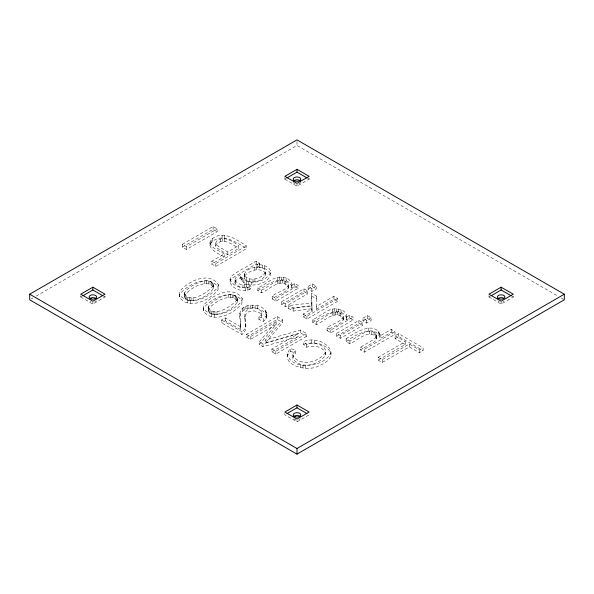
<?xml version="1.0" encoding="UTF-8"?>
<svg xmlns="http://www.w3.org/2000/svg" width="594" height="594" viewBox="0 0 594 594"><rect width="100%" height="100%" fill="white"/><g stroke="black" fill="none" stroke-linecap="round" stroke-linejoin="round"><path stroke-width="0.45" stroke-dasharray="2.97 2.23" d="M292.901 358.286L293.362 355.724L295.545 353.051L295.545 350.245L290.444 348.492C277.146 365.02 308.004 372.69 318.807 365.837C346.309 355.115 321.644 333.932 303.534 341.543L303.534 344.349L306.593 347.208C313.075 345.055 321.97 346.079 325.46 352.65L325.497 354.967C319.416 365.369 299.74 369.899 292.901 358.286L292.916 354.21L295.545 350.245M292.916 354.21L292.901 355.479C299.74 367.092 319.416 362.57 325.497 352.16L325.46 349.844C321.97 343.273 313.075 342.248 306.593 344.401L303.534 341.543M316.379 309.229L316.379 306.422L333.91 296.302L337.682 298.485L337.682 301.292L333.91 299.109L316.379 309.229L316.505 296.035L311.62 293.213L311.872 305.71L288.484 308.383L288.484 305.576L311.872 302.903L311.62 293.213M240.303 329.418C241.981 322.646 236.843 314.003 242.337 308.301C245.864 305.398 250.698 304.752 255.116 305.301C263.394 304.915 272.052 315.852 263.187 321.443L258.902 319.431L261.063 317.693L261.776 315.86L261.776 313.053L261.1 311.241C256.385 305.828 243.882 307.321 244.906 316.082C245.166 322.074 248.255 330.598 241.921 334.541L221.599 322.809L221.599 320.003L225.23 317.909L240.303 326.611L240.303 329.418L225.23 320.715L221.599 322.809M245.782 323.715C246.065 326.871 244.795 330.153 241.921 331.734L241.921 334.541M240.488 287.199L235.989 284.6L235.053 283.152L235.053 280.346L235.113 278.928L236.063 277.539L240.629 274.584C239.026 291.751 274.228 285.818 270.315 270.485C267.849 265.733 261.887 264.434 256.95 264.753L256.95 267.56C261.887 267.241 267.849 268.54 270.315 273.292L270.47 275.43M235.053 283.152L235.113 278.928M266.699 317.293L266.803 313.083M245.782 326.522C245.508 321.785 243.057 315.317 247.936 312.132C252.153 309.994 257.722 310.662 261.1 314.048L261.776 315.86M218.273 284.526L218.028 286.902C210.558 297.163 188.454 307.915 179.343 294.119L179.596 291.736C187.065 281.482 209.125 270.819 218.273 284.526L218.028 289.709C210.558 299.97 188.454 310.721 179.343 296.926L179.343 294.119M242.159 298.314L241.914 300.69C234.444 310.952 212.34 321.71 203.23 307.907L203.482 305.524C210.952 295.277 233.011 284.608 242.159 298.314L241.914 303.497C234.444 313.758 212.34 324.517 203.23 310.714L203.23 307.907M179.343 296.926L179.596 294.542C187.065 284.288 209.125 273.626 218.273 287.325M203.23 310.714L203.482 308.331C210.952 298.077 233.011 287.414 242.159 301.121M213.38 288.573C214.998 271.681 185.744 286.531 184.199 293.8C183.487 309.637 216.416 294.171 213.498 284.719M237.266 302.361C238.885 285.476 209.63 300.326 208.086 307.588C207.373 323.426 240.303 307.959 237.385 298.515M184.199 296.606C187.392 289.345 207.195 277.547 213.498 287.526M208.086 310.395C211.278 303.133 231.081 291.335 237.385 301.321M291.654 285.343L294.817 283.516L298.218 285.476L298.218 288.283L294.817 286.323L291.654 288.149C293.399 282.625 289.144 278.2 283.813 277.413C273.908 275.163 266.201 284.489 257.848 287.89L257.848 290.696L261.62 292.872C269.015 289.991 279.277 277.94 287.622 285.811L288.394 287.578C285.877 293.785 276.834 294.75 272.171 298.96L272.171 296.161C276.834 291.951 285.877 290.978 288.394 284.771L287.622 283.004C279.277 275.133 269.015 287.184 261.62 290.065L257.848 287.89M291.654 288.149L291.899 283.635M346.554 317.04L349.725 315.214L353.118 317.174L353.118 319.98L349.725 318.02L346.554 319.847C348.299 314.323 344.045 309.897 338.714 309.11C328.816 306.86 321.102 316.186 312.748 319.587L312.748 322.394L316.528 324.569C323.916 321.688 334.177 309.637 342.523 317.508L343.295 319.275C340.778 325.482 331.734 326.448 327.071 330.658L327.071 327.858C331.734 323.648 340.778 322.676 343.295 316.468L342.523 314.701C334.177 306.831 323.916 318.881 316.528 321.762L312.748 319.587M346.554 319.847L346.799 315.332M239.857 316.082C242.59 304.299 262.719 305.873 266.803 315.889M240.303 326.611L240.756 324.51L239.857 313.276M224.19 256.831C218.139 253.816 203.779 247.022 212.414 238.602C223.53 229.997 236.939 239.931 246.503 245.842L246.503 248.648L215.763 266.394L211.694 264.048L211.694 261.241L224.19 254.024L224.19 256.831L211.694 264.048M210.001 245.5L210.343 241.238M287.333 356.638L287.823 354.885L290.444 351.299L290.444 348.492M330.94 351.811C326.737 367.196 291.327 371.77 287.333 353.831M215.741 243.258L216.261 241.52C223.099 234.556 232.521 241.728 238.81 245.582L238.81 248.389L227.821 254.737L216.869 247.988L215.741 246.065L215.741 243.258L216.869 245.181L219.869 247.342L227.821 251.93L238.81 245.582M215.741 246.065L216.261 244.327C223.099 237.362 232.521 244.535 238.81 248.389M235.053 280.346C237.325 284.036 242.627 285.929 246.688 284.207L250.906 286.011L250.906 288.818C243.109 293.733 226.767 287.875 230.583 277.175L232.722 275.022L236.902 272.304L256.148 261.189L259.63 263.201L259.63 266.008L256.95 267.56M230.012 281.89L230.583 279.982L232.722 277.829L256.148 263.996L259.63 266.008M244.29 274.138C246.265 269.542 252.086 267.523 256.786 266.988A7.937 4.581 0 0 1 265.05 269.951C268.607 280.368 250.861 285.655 244.758 278.95L244.29 274.138L244.758 278.95M244.29 276.945L244.661 273.032M244.758 276.143C250.534 281.935 261.961 278.69 265.473 271.963M261.776 313.053L261.063 314.894L258.902 316.624L258.902 319.431M376.165 337.385L376.655 336.13C371.733 323.723 355.932 338.587 349.911 341.038L346.139 338.862L346.139 341.669L349.911 343.844C355.932 341.394 371.733 326.529 376.655 338.936L374.866 341.483L360.499 349.963L360.499 347.156L372.683 340.117L376.165 337.385L376.165 340.191M270.47 272.624C265.681 282.729 246.963 286.278 240.667 276.076M263.187 321.443L263.187 318.636L266.06 315.882L266.699 314.486M213.38 285.766C208.167 292.018 190.793 304.225 184.199 293.8M237.266 299.554C232.054 305.806 214.672 318.02 208.086 307.588M210.343 244.045C219.609 230.925 237.036 242.374 246.503 248.648M235.113 281.734L236.063 280.346L240.629 277.391L240.629 274.584M244.661 275.839C247.594 272.304 252.212 270.144 256.786 269.787A7.937 4.581 0 0 1 265.05 272.757L265.473 274.77M259.326 341.788L276.121 321.77L276.121 324.576L259.326 344.587L262.993 346.71L298.062 336.731L298.062 333.925L262.993 343.904L259.326 341.788L259.326 344.587M276.121 324.576L250.393 339.434L246.473 337.169L246.473 334.363L277.212 316.617L282.685 319.772L265.362 340.162L265.362 342.968L300.43 332.826L306.549 336.36L306.549 333.553L300.43 330.019L265.362 340.162M282.685 319.772L282.685 322.579L265.362 342.968M31.304 298.879L32.908 297.95M36.123 296.102L297 145.478L557.877 296.102M80.732 295.597L80.732 297L82.247 296.124M284.853 177.747L284.853 179.15L286.367 178.274M182.351 244.305L213.098 226.552L217.166 228.898L217.166 231.705L186.419 249.458L182.351 247.104L182.351 244.305L186.419 246.651L217.166 228.898M182.351 247.104L213.098 229.358L217.166 231.705M80.732 297L92.879 304.017L105.027 297L105.027 295.597M284.853 179.15L297 186.167L309.147 179.15L309.147 177.747M211.694 261.241L215.763 263.588L246.503 245.842M256.95 264.753L259.63 263.201M257.848 290.696C266.119 285.202 284.623 271.963 291.899 286.434M272.171 296.161L275.943 298.337L298.218 285.476M272.171 298.96L275.943 301.143L298.218 288.283M281.69 301.655L303.965 288.795L307.737 290.978L307.737 293.785L285.469 306.638L281.69 304.462L281.69 301.655L285.469 303.831L307.737 290.978M308.093 286.412L312.437 283.902L316.208 286.085L316.208 288.892L311.872 291.394L308.093 289.219L308.093 286.412L311.872 288.587L316.208 286.085M281.69 304.462L303.965 291.602L307.737 293.785M308.093 289.219L312.437 286.709L316.208 288.892M246.473 337.169L277.212 319.416L282.685 322.579M246.473 334.363L250.393 336.627L276.121 321.77M337.682 301.292L306.942 319.037L303.163 316.862L303.163 314.055L311.999 308.954L311.887 305.94L293.139 308.264L288.484 305.576M303.163 316.862L311.999 311.761L311.999 308.954M303.163 314.055L306.942 316.231L337.682 298.485M312.748 322.394C321.02 316.899 339.523 303.66 346.799 318.132M306.549 336.36L275.809 354.106L271.889 351.841L271.889 349.034L298.062 333.925M271.889 351.841L298.062 336.731M271.889 349.034L275.809 351.299L306.549 333.553M327.071 327.858L330.851 330.034L353.118 317.174M327.071 330.658L330.851 332.84L353.118 319.98M336.598 333.353L358.865 320.493L362.637 322.676L362.637 325.482L340.369 338.335L336.598 336.159L336.598 333.353L340.369 335.528L362.637 322.676M362.993 318.109L367.337 315.6L371.109 317.783L371.109 320.589L366.773 323.091L362.993 320.916L362.993 318.109L366.773 320.285L371.109 317.783M336.598 336.159L358.865 323.299L362.637 325.482M362.993 320.916L367.337 318.406L371.109 320.589M346.139 338.862C353.289 333.375 375.698 319.438 380.212 335.773L391.246 329.403L395.017 331.586L395.017 334.392L364.278 352.138L360.499 349.963M346.139 341.669C353.289 336.182 375.698 322.245 380.212 338.58L391.246 332.209L395.017 334.392M360.499 347.156L364.278 349.331L395.017 331.586M405.249 344.49L395.084 338.617L395.084 335.81L398.708 333.717L423.077 347.787L423.077 350.586L419.453 352.688L409.318 346.837L382.202 362.488L378.14 360.142L378.14 357.336L405.249 341.684L405.249 344.49L378.14 360.142M395.084 338.617L398.708 336.523L423.077 350.586M488.973 295.597L488.973 297L490.488 296.124M378.14 357.336L382.202 359.682L409.318 344.03L419.453 349.881L423.077 347.787M284.853 413.446L284.853 414.85L297 421.859L309.147 414.85L309.147 413.446M488.973 297L501.121 304.017L513.268 297L513.268 295.597M230.012 279.083C232.492 286.85 243.986 290.043 250.906 286.011M242.939 284.897L242.939 287.704L246.688 287.013L250.906 288.818M303.534 344.349C313.179 341.119 328.14 343.347 330.94 354.618M288.484 308.383L293.139 311.07L311.887 308.746L311.887 305.94M290.444 351.299L295.545 353.051M258.902 316.624L263.187 318.636M561.092 297.95L563.498 299.339M307.633 178.274L309.147 179.15M511.753 296.124L513.268 297M395.084 335.81L405.249 341.684M311.62 296.02L316.505 298.841L316.505 296.035M224.19 254.024C219.743 250.408 211.546 249.012 210.001 242.701M221.599 320.003L241.921 331.734M103.512 296.124L105.027 297M311.887 308.746L311.999 311.761M240.629 277.391L240.667 278.883M501.121 301.908L501.121 304.017M419.453 349.881L419.453 352.688M409.318 344.03L409.318 346.837M398.708 333.717L398.708 336.523M391.246 329.403L391.246 332.209M382.202 359.682L382.202 362.488M380.145 334.184L380.212 338.58M379.521 332.722L379.521 335.528M378.341 331.378L378.341 334.184M376.655 336.13L376.655 338.936M376.418 334.808L376.418 337.607M375.542 333.546L375.542 336.353M374.131 332.477L374.131 335.283M371.822 331.519L371.822 334.325M369.371 331.222L369.371 334.028M368.607 328.007L368.607 330.806M367.337 315.6L367.337 318.406M366.773 320.285L366.773 323.091M364.278 349.331L364.278 352.138M358.865 320.493L358.865 323.299M349.911 341.038L349.911 343.844M349.725 315.214L349.725 318.02M343.295 316.468L343.295 319.275M343.124 317.448L343.124 320.255M341.023 309.823L341.023 312.63M340.659 313.179L340.659 315.986M340.369 335.528L340.369 338.335M339.077 312.466L339.077 315.273M338.714 309.11L338.714 311.917M337.347 312.058L337.347 314.857M336.397 308.746L336.397 311.553M335.603 311.969L335.603 314.768M334.288 308.746L334.288 311.553M333.962 312.206L333.962 315.013M333.91 296.302L333.91 299.109M332.291 309.08L332.291 311.887M332.195 312.845L332.195 315.652M330.851 330.034L330.851 332.84M325.497 352.16L325.497 354.967M316.528 321.762L316.528 324.569M314.523 340.258L314.523 343.065M312.437 283.902L312.437 286.709M311.872 288.587L311.872 291.394M311.872 302.903L311.872 305.71M311.776 340.169L311.776 342.976M306.942 316.231L306.942 319.037M306.593 344.401L306.593 347.208M305.598 365.466L305.598 368.273M303.965 288.795L303.965 291.602M303.007 365.273L303.007 368.08M300.43 330.019L300.43 332.826M300.453 364.82L300.453 367.627M297 141.476L297 145.478M297 184.066L297 186.167M297 420.463L297 421.859M294.817 283.516L294.817 286.323M293.139 308.264L293.139 311.07M288.394 284.771L288.394 287.578M288.224 285.751L288.224 288.558M286.122 278.126L286.122 280.932M285.759 281.482L285.759 284.288M285.469 303.831L285.469 306.638M284.177 280.769L284.177 283.576M283.813 277.413L283.813 280.219M282.447 280.361L282.447 283.167M281.497 277.049L281.497 279.856M280.702 280.271L280.702 283.071M279.388 277.049L279.388 279.856M279.061 280.509L279.061 283.316M277.391 277.383L277.391 280.19M277.294 281.148L277.294 283.954M277.212 316.617L277.212 319.416M275.943 298.337L275.943 301.143M275.809 351.299L275.809 354.106M266.387 311.694L266.387 314.501M266.06 315.882L266.06 318.688M265.459 310.343L265.459 313.149M265.095 273.069L265.095 275.876M264.553 265.689L264.553 268.495M262.993 343.904L262.993 346.71M262.244 265.05L262.244 267.857M261.62 290.065L261.62 292.872M259.704 264.731L259.704 267.538M257.514 305.806L257.514 308.613M256.786 266.988L256.786 269.787M256.148 261.189L256.148 263.996M255.116 305.301L255.116 308.108M254.945 278.942L254.945 281.749M254.833 267.196L254.833 270.003M253.022 279.173L253.022 281.979M252.636 305.108L252.636 307.915M251.47 282.053L251.47 284.86M250.393 336.627L250.393 339.434M250.208 305.212L250.208 308.019M249.554 278.913L249.554 281.719M249.101 286.917L249.101 289.724M248.782 281.697L248.782 284.504M247.95 305.583L247.95 308.39M247.201 287.518L247.201 290.317M246.651 277.814L246.651 280.62M246.688 284.207L246.688 287.013M246.258 280.955L246.258 283.761M245.879 306.222L245.879 309.029M245.218 287.793L245.218 290.6M244.906 316.082L244.906 318.889M244.787 284.801L244.787 287.607M243.882 279.826L243.882 282.633M243.978 307.135L243.978 309.942M242.293 278.697L242.293 281.504M242.337 308.301L242.337 311.108M241.223 277.45L241.223 280.257M240.756 324.51L240.756 327.316M237.103 297.549L237.103 300.356M236.412 296.681L236.412 299.48M235.313 295.886L235.313 298.693M233.888 295.248L233.888 298.047M232.261 294.847L232.261 297.653M230.435 294.691L230.435 297.497M228.4 294.78L228.4 297.587M227.821 251.93L227.821 254.737M225.23 317.909L225.23 320.715M224.703 235.254L224.703 238.06M224.762 238.565L224.762 241.372M222.49 238.573L222.49 241.379M222.052 235.187L222.052 237.994M220.248 239.026L220.248 241.832M216.988 311.464L216.988 314.271M215.763 263.588L215.763 266.394M214.954 311.56L214.954 314.367M214.389 314.375L214.389 317.181M213.216 283.761L213.216 286.568M213.098 226.552L213.098 229.358M213.127 311.412L213.127 314.219M212.526 282.885L212.526 285.692M212.414 238.602L212.414 241.409M211.768 314.011L211.768 316.817M211.509 311.018L211.509 313.825M211.427 282.098L211.427 284.897M211.152 239.872L211.152 242.679M210.105 310.387L210.105 313.194M210.009 281.452L210.009 284.259M209.014 309.578L209.014 312.385M208.383 281.059L208.383 283.858M208.249 306.415L208.346 311.449M206.549 280.903L206.549 283.709M204.522 280.984L204.522 283.791M193.102 297.676L193.102 300.482M191.068 297.772L191.068 300.571M190.503 300.586L190.503 303.393M189.241 297.616L189.241 300.423M187.882 300.222L187.882 303.029M187.622 297.23L187.622 300.037M186.419 246.651L186.419 249.458M186.219 296.599L186.219 299.406M185.128 295.79L185.128 298.596M184.363 292.619L184.459 297.661M92.879 301.908L92.879 304.017M96.154 300.898A3.779 2.183 0 0 1 94.773 301.693M90.993 301.693A3.779 2.183 0 0 1 90.206 301.351M300.653 182.521A3.779 2.183 0 0 1 298.893 183.85M295.107 183.85A3.779 2.183 0 0 1 293.347 182.521M503.794 301.351A3.779 2.183 0 0 1 503.007 301.693M499.227 301.693A3.779 2.183 0 0 1 497.846 300.898M300.274 418.748A3.779 2.183 0 0 1 298.893 419.542M296.02 419.765A3.779 2.183 0 0 1 293.726 418.748"/><path stroke-width="0.89" d="M29.7 294.193L297 139.872L564.3 294.193L564.3 299.807L297 454.128L29.7 299.807L29.7 294.193L297 448.522L564.3 294.193M92.879 287.177L80.732 294.193L92.879 301.21L105.027 294.193L92.879 287.177L92.879 289.983L102.755 295.686M297 169.335L284.853 176.344L297 183.36L309.147 176.344L297 169.335L297 172.141L287.125 177.836M83.011 295.686L92.879 289.983M297 405.026L284.853 412.043L297 419.06L309.147 412.043L297 405.026L297 407.833L306.875 413.535M501.121 287.177L488.973 294.193L501.121 301.21L513.268 294.193L501.121 287.177L501.121 289.983L491.245 295.686M287.125 413.535L297 407.833M297 172.141L306.875 177.836M501.121 289.983L510.989 295.686M297 448.522L297 454.128M90.206 298.262A3.779 2.183 0 0 1 96.154 298.715M293.726 180.866A3.779 2.183 0 0 1 300.274 180.866M497.846 298.715A3.779 2.183 0 0 1 503.794 298.262M293.726 416.565A3.779 2.183 0 0 1 300.274 416.565M90.993 298.893A3.779 2.183 0 0 0 96.659 297A3.779 2.183 0 0 0 90.993 295.107A3.779 2.183 0 0 0 90.993 298.893M294.327 180.695A3.779 2.183 0 0 0 300.653 179.715A3.779 2.183 0 0 0 296.02 177.042A3.779 2.183 0 0 0 294.327 180.695M498.448 298.544A3.779 2.183 0 0 0 504.774 297.564A3.779 2.183 0 0 0 500.141 294.891A3.779 2.183 0 0 0 498.448 298.544M295.107 416.736A3.779 2.183 0 0 0 300.779 414.85A3.779 2.183 0 0 0 295.107 412.956A3.779 2.183 0 0 0 295.107 416.736"/></g></svg>
